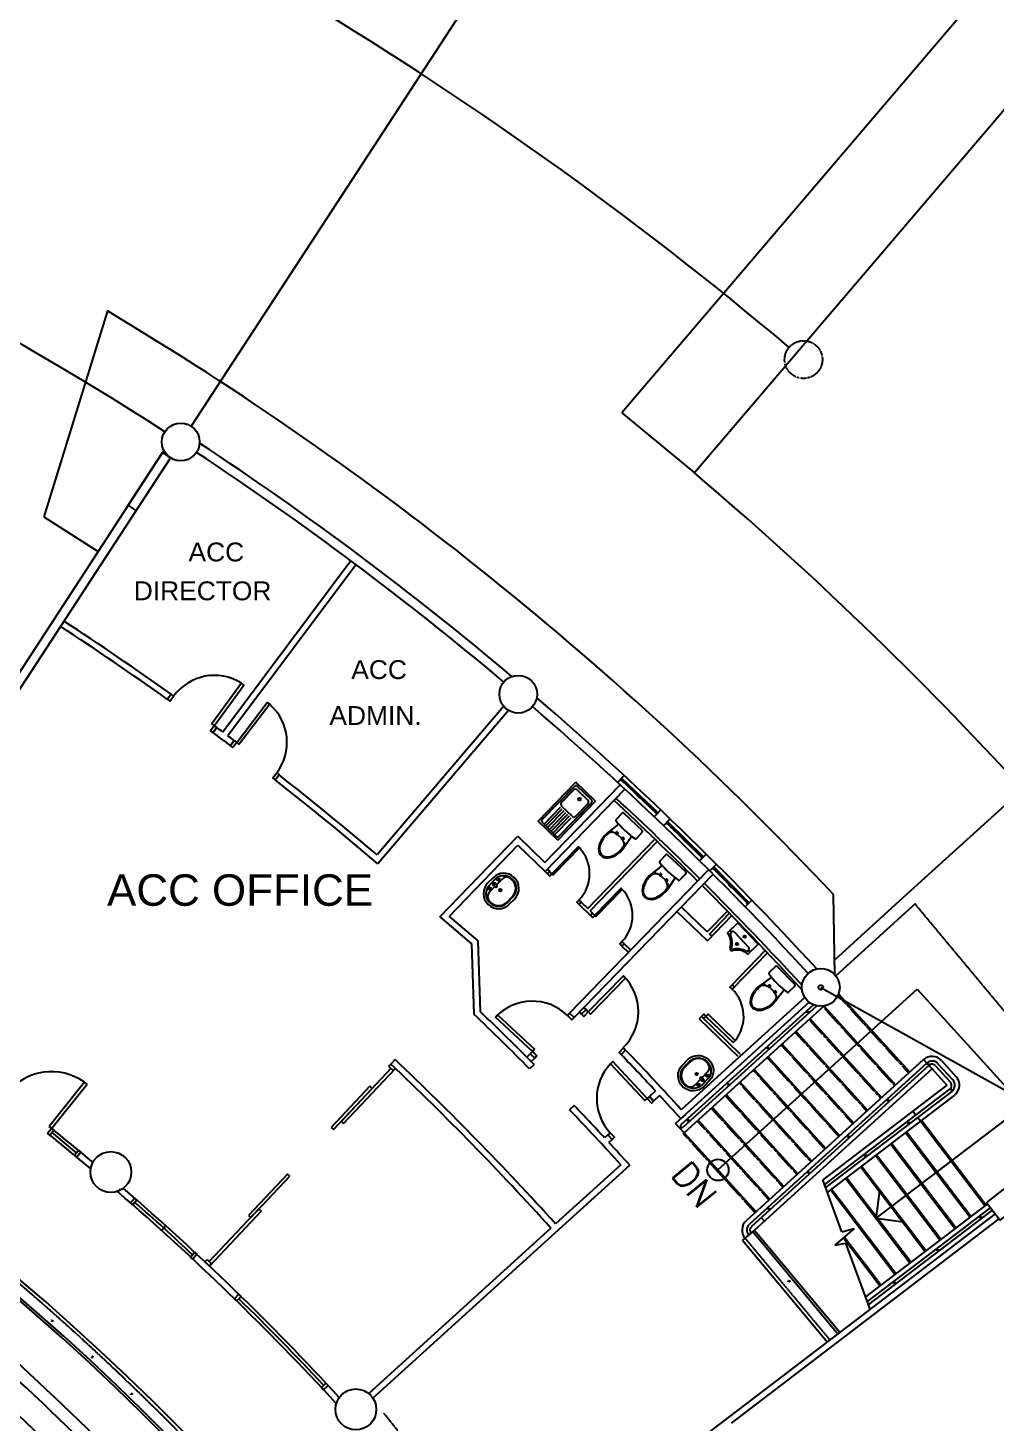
# Model space of a CAD drawing. Header units: millimetres. Extents: x -616979 to 2364082, y 43054 to 1637649.
# Drawn here: x -29481 to -14090, y 118883 to 141069 of the extents above; entities that cross this region are included whole.
import ezdxf

# ---------------------------------------------------------------- set-up
doc = ezdxf.new("R2010")
doc.units = ezdxf.units.MM
doc.linetypes.add('GROUND floor$0$HIDDEN', pattern=[0.375, 0.25, -0.125])
doc.linetypes.add('HIDDEN', pattern=[0.375, 0.25, -0.125])
for name, color, linetype in [('a-broken line', 8, 'HIDDEN'), ('a-column', 7, 'Continuous'), ('a-construcion', 8, 'Continuous'), ('a-doors', 254, 'Continuous'), ('a-fixtures', 7, 'Continuous'), ('a-labels', 7, 'Continuous'), ('a-railing', 254, 'Continuous'), ('a-stairs', 8, 'Continuous'), ('a-wall', 5, 'Continuous'), ('a-windows', 7, 'Continuous')]:
    doc.layers.add(name, color=color, linetype=linetype)
doc.layers.add('road', color=7, linetype='Continuous', lineweight=25)
doc.styles.add('-kitz', font='arial.ttf')
doc.styles.add('100scale@80cl', font='romans.shx', dxfattribs={"height": 0.2})

msp = doc.modelspace()

# ---------------------------------------------------------------- hatches: boundary and pattern name
at = {"layer": 'a-windows'}
for points in [[(-20040.579, 129134.394), (-20044.215, 129137.826), (-20064.81, 129116.012), (-20042.996, 129095.417), (-20039.563, 129099.053), (-20057.742, 129116.216)], [(-19753.961, 128822.535), (-19750.528, 128826.171), (-19768.707, 128843.333), (-19751.544, 128861.511), (-19755.18, 128864.944), (-19772.342, 128846.765), (-19794.156, 128867.36), (-19797.589, 128863.725)], [(-19483.307, 128573.883), (-19501.485, 128591.045), (-19504.918, 128587.41), (-19483.104, 128566.815), (-19462.509, 128588.629), (-19466.145, 128592.061)], [(-19309.727, 128445.563), (-19313.296, 128449.065), (-19334.307, 128427.653), (-19312.894, 128406.641), (-19309.392, 128410.21), (-19327.236, 128427.719)], [(-19029.175, 128128.236), (-19025.673, 128131.805), (-19043.517, 128149.314), (-19026.007, 128167.159), (-19029.576, 128170.66), (-19047.085, 128152.816), (-19068.498, 128173.828), (-19072, 128170.259)], [(-18763.366, 127874.412), (-18781.21, 127891.921), (-18784.711, 127888.353), (-18763.299, 127867.341), (-18742.287, 127888.754), (-18745.856, 127892.256)], [(-18574.256, 127724.875), (-18577.757, 127728.444), (-18599.172, 127707.435), (-18578.163, 127686.02), (-18574.594, 127689.521), (-18592.102, 127707.367)], [(-18299.793, 127402.266), (-18296.224, 127405.767), (-18313.731, 127423.613), (-18295.885, 127441.121), (-18299.387, 127444.69), (-18317.233, 127427.183), (-18338.242, 127448.598), (-18341.811, 127445.096)], [(-18038.863, 127143.429), (-18056.37, 127161.275), (-18059.939, 127157.773), (-18038.93, 127136.358), (-18017.515, 127157.367), (-18021.016, 127160.936)]]:
    msp.add_hatch(color=256, dxfattribs=at).paths.add_polyline_path(points)

# ---------------------------------------------------------------- linework, layer by layer
msp.add_line((-15294.62, 152506.383), (-26888.3, 134735.991))
for radius, start, end in [(59470.304, 49.84955205, 68.69399536), (52478.427, 57.206485, 68.6939954)]:
    msp.add_arc((-55726.948, 90533.109), radius, start, end)
at = {"layer": 'a-broken line', "linetype": 'GROUND floor$0$HIDDEN'}
for p, q in [((-12426.249, 123593.698), (-15378.602, 127139.04)), ((-23823.347, 119039.509), (-21720.36, 116403.529))]:
    msp.add_line(p, q, dxfattribs=at)
at = {"layer": 'a-column'}
msp.add_lwpolyline([(-14243.126, 122388.636), (-13964.783, 122600.827), (-13752.592, 122322.485), (-14030.934, 122110.293)], close=True, dxfattribs=at)
at = {"layer": 'a-column', "linetype": 'HIDDEN', "ltscale": 0.8}
msp.add_circle((-17151.864, 135795.455), 300, dxfattribs=at)
at = {"layer": 'a-column'}
for centre, radius in [((-27052.223, 134484.735), 300), ((-21687.106, 130473.996), 300), ((-16876.598, 125812.503), 300), ((-28163.014, 122875.444), 325), ((-24267.681, 119100.776), 325)]:
    msp.add_circle(centre, radius, dxfattribs=at)
at = {"layer": 'a-construcion'}
for p, q in [((-10220.724, 146471.922), (-20042.403, 134947.586)), ((-10039.911, 144371.566), (-18886.034, 133991.906)), ((-28218.301, 136568.775), (-29230.272, 133296.698)), ((-20042.403, 134947.586), (-18886.034, 133991.906)), ((-29230.272, 133296.698), (-28366.28, 132745.114))]:
    msp.add_line(p, q, dxfattribs=at)
msp.add_lwpolyline([(-16876.598, 125812.503), (-3026.676, 118090.293), (-4587.037, 102309.983), (3728.89, 89221.48)], dxfattribs=at)
at = {"layer": 'a-construcion', "color": 7, "ltscale": 2}
msp.add_lwpolyline([(-20096.787, 100766.278, 0.170786733), (-25548.275, 115494.391, 0.072691029), (-33900.966, 123212.216, 0.071165038)], format="xyb", dxfattribs=at)
at = {"layer": 'a-construcion'}
for radius, start, end in [(53628.427, 43.2668512, 59.1395402), (56972.976, 42.4180887, 49.7113713)]:
    msp.add_arc((-55726.948, 90533.109), radius, start, end, dxfattribs=at)
at = {"layer": 'a-doors'}
for p, q in [((-20870.657, 125402.958), (-20798.842, 125333.368)), ((-20608.417, 125457.771), (-20678.911, 125387.19)), ((-21496.963, 124756.63), (-21425.149, 124687.04)), ((-19979.454, 124814.033), (-20049.497, 124742.991)), ((-28579.726, 124302.672), (-29143.634, 123601.203)), ((-29105.492, 123570.505), (-28540.793, 124271.3)), ((-28540.793, 124271.3), (-28579.726, 124302.672)), ((-19602.059, 124078.682), (-19534.162, 124005.266)), ((-29143.634, 123601.203), (-29105.51, 123570.483)), ((-29168.24, 123492.635), (-29105.492, 123570.505)), ((-29129.324, 123461.241), (-29168.24, 123492.635)), ((-29095.102, 123503.608), (-29129.324, 123461.241)), ((-29105.492, 123570.505), (-29066.579, 123539.108)), ((-29066.579, 123539.108), (-29095.709, 123504.114)), ((-28710.821, 123183.72), (-29095.102, 123503.608)), ((-20262.803, 123467.604), (-20194.906, 123394.188)), ((-28742.741, 123145.235), (-28678.901, 123222.205)), ((-28704.257, 123113.316), (-28742.741, 123145.235)), ((-28641.238, 123190.967), (-28704.257, 123113.316)), ((-28678.901, 123222.205), (-28640.909, 123191.372)), ((-27850.226, 122385.694), (-27786.386, 122462.663)), ((-27812.659, 122352.729), (-27850.226, 122385.694)), ((-27749.61, 122430.444), (-27812.659, 122352.729)), ((-27786.386, 122462.663), (-27749.61, 122430.444)), ((-26896.067, 121524.33), (-26832.105, 121601.427)), ((-26832.105, 121601.427), (-26796.362, 121568.143)), ((-26859.558, 121490.354), (-26896.067, 121524.33)), ((-26796.362, 121568.143), (-26859.558, 121490.354))]:
    msp.add_line(p, q, dxfattribs=at)
at = {"layer": 'a-doors', "color": 1}
for p, q in [((-23710.425, 124522.466), (-24498.336, 123684.208)), ((-24461.903, 123649.964), (-23640.04, 124524.344)), ((-23712.612, 124593.142), (-23746.857, 124556.711)), ((-23746.857, 124556.711), (-23673.992, 124488.222)), ((-23640.04, 124524.344), (-23712.612, 124593.142)), ((-23676.472, 124558.588), (-23676.637, 124558.413)), ((-23673.992, 124488.222), (-23640.178, 124523.738)), ((-24044.702, 124239.833), (-24662.728, 123582.316)), ((-24624.667, 123549.804), (-24008.27, 124205.589)), ((-24008.27, 124205.589), (-24044.702, 124239.833)), ((-24662.728, 123582.316), (-24624.667, 123549.804)), ((-24498.336, 123684.208), (-24461.903, 123649.964)), ((-25356.375, 122844.346), (-25974.4, 122186.829)), ((-25936.34, 122154.316), (-25319.942, 122810.101)), ((-25319.942, 122810.101), (-25356.375, 122844.346)), ((-26597.627, 121450.773), (-25810.008, 122288.72)), ((-25773.576, 122254.476), (-26595.439, 121380.096)), ((-25810.008, 122288.72), (-25773.576, 122254.476)), ((-25974.4, 122186.829), (-25936.34, 122154.316)), ((-26668.304, 121448.585), (-26634.06, 121485.017)), ((-26595.439, 121380.096), (-26668.304, 121448.585)), ((-26634.06, 121485.017), (-26561.195, 121416.528)), ((-26561.195, 121416.528), (-26595.439, 121380.096))]:
    msp.add_line(p, q, dxfattribs=at)
at = {"layer": 'a-doors'}
for points in [[(-27164.835, 130444.232), (-27205.242, 130473.681), (-27264.141, 130392.867), (-27223.734, 130363.417)], [(-26518.323, 129973.04), (-26047.131, 130619.553), (-26087.538, 130649.003), (-26558.73, 130002.49)], [(-26162.621, 129707.684), (-25677.209, 130343.589), (-25637.465, 130313.251), (-26122.877, 129677.345)], [(-26477.915, 129943.591), (-26518.323, 129973.04), (-26577.221, 129892.226), (-26536.814, 129862.777)], [(-26202.365, 129738.022), (-26162.621, 129707.684), (-26223.297, 129628.195), (-26263.041, 129658.534)], [(-25526.715, 129222.272), (-25486.971, 129191.934), (-25547.647, 129112.446), (-25587.392, 129142.784)], [(-21151.494, 127618.942), (-20733.006, 128048.904), (-20715.091, 128031.467), (-21133.579, 127601.505)], [(-21187.312, 127653.816), (-21151.409, 127618.859), (-21186.355, 127583.112), (-21222.186, 127617.986)], [(-20469.259, 126957.84), (-20050.771, 127387.803), (-20032.856, 127370.366), (-20451.344, 126940.403)], [(-20721.519, 127200.454), (-20685.689, 127165.58), (-20720.563, 127129.75), (-20756.393, 127164.624)], [(-20505.076, 126992.715), (-20469.173, 126957.757), (-20504.12, 126922.01), (-20539.951, 126956.884)], [(-20039.284, 126539.352), (-20003.454, 126504.478), (-20038.328, 126468.648), (-20074.158, 126503.522)], [(-20573.04, 125422.437), (-20014.875, 125995.544), (-19979.056, 125960.659), (-20537.221, 125387.552)], [(-18285.003, 125781.599), (-18250.208, 125817.507), (-18286.115, 125852.301), (-18320.91, 125816.394)], [(-21462.169, 124792.537), (-22048.625, 125336.658), (-22014.618, 125373.312), (-21428.161, 124829.19)], [(-20905.451, 125367.051), (-20870.657, 125402.958), (-20798.842, 125333.368), (-20833.637, 125297.461)], [(-20608.417, 125457.771), (-20573.04, 125422.437), (-20643.966, 125351.424), (-20678.911, 125387.19)], [(-18737.336, 125314.807), (-18702.541, 125350.714), (-18738.448, 125385.509), (-18773.243, 125349.602)], [(-18702.541, 125350.714), (-18271.655, 124933.176), (-18236.861, 124969.083), (-18667.746, 125386.621)], [(-21496.963, 124756.63), (-21462.169, 124792.537), (-21390.354, 124722.947), (-21425.149, 124687.04)], [(-20014.832, 124849.367), (-19979.454, 124814.033), (-20049.497, 124742.991), (-20084.458, 124778.773)], [(-19638.767, 124044.734), (-20181.948, 124632.062), (-20218.656, 124598.113), (-19675.475, 124010.785)], [(-19602.059, 124078.682), (-19638.767, 124044.734), (-19570.87, 123971.318), (-19534.162, 124005.266)], [(-20226.095, 123501.552), (-20262.803, 123467.604), (-20194.906, 123394.188), (-20158.198, 123428.136)]]:
    msp.add_lwpolyline(points, close=True, dxfattribs=at)
for centre, radius, start, end in [((-26516.664, 129970.417), 802.886, 57.6914634, 143.8331486), ((-26165.608, 129708.526), 802.886, 322.7256507, 48.8673359), ((-21152.397, 127619.325), 600.914, 315.8086261, 43.3031862), ((-20470.162, 126958.223), 600.914, 315.8086261, 43.3031862), ((-20577.02, 125425.172), 799.929, 314.5135145, 45.4157979), ((-21462.169, 124792.537), 799.929, 45.9013091, 136.8035924), ((-18706.401, 125348.947), 603.958, 321.0267579, 45.7549661), ((-29105.51, 123570.483), 901.416, 54.3179451, 141.7470277), ((-19635.873, 124045.854), 802.886, 136.5404742, 222.6821594)]:
    msp.add_arc(centre, radius, start, end, dxfattribs=at)
at = {"layer": 'a-fixtures'}
for p, q in [((-21369.267, 128457.306), (-20769.852, 129073.992)), ((-21309.42, 128475.835), (-20786.674, 129013.643)), ((-20998.655, 128752.512), (-20805.469, 128951.265)), ((-20457.923, 128770.8), (-20769.852, 129073.992)), ((-20518.273, 128787.622), (-20751.323, 129014.145)), ((-20580.393, 128788.275), (-20748.906, 128952.069)), ((-21057.338, 128154.113), (-20457.923, 128770.8)), ((-21040.515, 128214.463), (-20517.77, 128752.271)), ((-20829.338, 128532.156), (-20997.852, 128695.95)), ((-20772.776, 128532.96), (-20579.589, 128731.712)), ((-21057.338, 128154.113), (-21369.267, 128457.306)), ((-21276.457, 128408.932), (-21014.826, 128678.103)), ((-21247.774, 128381.053), (-20986.143, 128650.223)), ((-21219.091, 128353.173), (-20957.46, 128622.343)), ((-21190.408, 128325.293), (-20928.777, 128594.463)), ((-21161.725, 128297.413), (-20900.094, 128566.584)), ((-21133.042, 128269.534), (-20871.41, 128538.704)), ((-21104.359, 128241.654), (-20842.727, 128510.824)), ((-20034.747, 128581.906), (-20128.891, 128481.749)), ((-20006.476, 128582.781), (-19715.021, 128308.821)), ((-19966.401, 128545.111), (-19951.828, 128531.414)), ((-21075.867, 128213.96), (-21308.917, 128440.483)), ((-20090.474, 128409.601), (-20265.163, 128271.777)), ((-20191.387, 128293.907), (-20177.844, 128276.603)), ((-20139.686, 128267.631), (-20122.564, 128285.847)), ((-20124.895, 128246.865), (-20139.468, 128260.563)), ((-20111.321, 128245.82), (-20121.316, 128245.511)), ((-20100.705, 128265.3), (-20117.827, 128247.084)), ((-20115.496, 128286.066), (-20100.923, 128272.368)), ((-20111.321, 128245.82), (-20044.855, 128183.344)), ((-19714.146, 128280.551), (-19808.291, 128180.394)), ((-20044.855, 128183.344), (-20044.545, 128173.349)), ((-20026.069, 128195.144), (-20043.191, 128176.928)), ((-20042.972, 128169.861), (-20028.4, 128156.163)), ((-20021.332, 128156.381), (-20004.209, 128174.597)), ((-20004.428, 128181.665), (-20019.001, 128195.363)), ((-19991.909, 128106.404), (-20010.018, 128118.851)), ((-19882.676, 128214.277), (-20009.435, 128031.401)), ((-19341.684, 127921.175), (-19435.828, 127821.018)), ((-19313.413, 127922.049), (-19021.958, 127648.09)), ((-19273.338, 127884.38), (-19258.765, 127870.682)), ((-19397.411, 127748.869), (-19572.1, 127611.046)), ((-19498.323, 127633.176), (-19484.781, 127615.871)), ((-19446.623, 127606.899), (-19429.5, 127625.115)), ((-19431.831, 127586.134), (-19446.404, 127599.832)), ((-19418.257, 127585.089), (-19428.252, 127584.779)), ((-19407.641, 127604.568), (-19424.764, 127586.352)), ((-19422.433, 127625.334), (-19407.86, 127611.636)), ((-19418.257, 127585.089), (-19351.791, 127522.613)), ((-19021.083, 127619.819), (-19115.227, 127519.662)), ((-22056.817, 127418.253), (-22146.678, 127325.519)), ((-22048.834, 127412.122), (-22083.462, 127438.715)), ((-22027.957, 127433.666), (-22055.626, 127467.441)), ((-21944.475, 127534.187), (-22034.336, 127441.453)), ((-21782.486, 127518.855), (-21789.668, 127525.814)), ((-19351.791, 127522.613), (-19351.482, 127512.618)), ((-19333.005, 127534.413), (-19350.128, 127516.197)), ((-19349.909, 127509.129), (-19335.336, 127495.431)), ((-19328.269, 127495.65), (-19311.146, 127513.866)), ((-19311.365, 127520.933), (-19325.938, 127534.631)), ((-19298.846, 127445.673), (-19316.955, 127458.12)), ((-19189.613, 127553.546), (-19316.372, 127370.669)), ((-22133.44, 127171.052), (-22126.259, 127164.093)), ((-21864.662, 127168.208), (-21778.371, 127257.258)), ((-18357.37, 126686.222), (-18197.818, 126837.691)), ((-18337.083, 126650.327), (-18293.569, 126691.637)), ((-18321.109, 126720.646), (-18293.569, 126691.637)), ((-18251.157, 126690.535), (-18023.952, 126451.206)), ((-18197.818, 126837.691), (-17874.224, 126496.829)), ((-18357.738, 126672.084), (-18337.083, 126650.327)), ((-18101.981, 126606.021), (-18091.029, 126616.418)), ((-18101.283, 126632.882), (-18090.886, 126621.93)), ((-18100.604, 126604.57), (-18089.652, 126614.967)), ((-18099.832, 126634.259), (-18089.435, 126623.307)), ((-18084.14, 126614.824), (-18073.743, 126603.872)), ((-18083.923, 126623.164), (-18072.971, 126633.561)), ((-18082.689, 126616.201), (-18072.292, 126605.249)), ((-18082.546, 126621.713), (-18071.594, 126632.11)), ((-18033.776, 126345.36), (-17874.224, 126496.829)), ((-18068.569, 126367.484), (-18025.054, 126408.794)), ((-18068.569, 126367.484), (-18047.914, 126345.727)), ((-18025.054, 126408.794), (-17997.514, 126379.785)), ((-17598.768, 126144.799), (-17696.654, 126048.295)), ((-17289.66, 125859.751), (-17570.484, 126144.597)), ((-17661.008, 125974.738), (-17840.813, 125843.658)), ((-17766.248, 125862.966), (-17753.374, 125845.159)), ((-17688.069, 125811.868), (-17698.069, 125811.939)), ((-17687.281, 125849.661), (-17697.276, 125849.99)), ((-17624.028, 125746.91), (-17688.069, 125811.868)), ((-17289.861, 125831.467), (-17387.747, 125734.964)), ((-17624.028, 125746.91), (-17624.099, 125736.91)), ((-17460.79, 125771.652), (-17594.413, 125593.729)), ((-17574.047, 125668.012), (-17591.669, 125681.138)), ((-19044.519, 124535.81), (-18958.227, 124624.86)), ((-18676.211, 124467.549), (-18766.072, 124374.815)), ((-18696.63, 124628.975), (-18689.449, 124622.016)), ((-19033.222, 124267.254), (-19040.403, 124274.213)), ((-18788.553, 124351.615), (-18878.414, 124258.882)), ((-18794.932, 124359.402), (-18767.263, 124325.628)), ((-18774.056, 124380.946), (-18739.428, 124354.353))]:
    msp.add_line(p, q, dxfattribs=at)
for points in [[(-22087.172, 127556.494), (-22173.463, 127467.444, 0.414213562), (-22168.235, 127135.145), (-22161.054, 127128.186, 0.414213562), (-21828.755, 127133.414), (-21742.464, 127222.463, 0.414213562), (-21747.691, 127554.762), (-21754.873, 127561.721, 0.414213562)], [(-22058.446, 127528.658), (-22144.737, 127439.608, 0.414213562), (-22140.399, 127163.871), (-22133.218, 127156.912, 0.414213562), (-21857.48, 127161.25), (-21771.189, 127250.299, 0.414213562), (-21775.527, 127526.037), (-21782.709, 127532.996, 0.414213562)], [(-17690.711, 125852.243), (-17676.67, 125838.001, -0.414213562), (-17676.72, 125830.93), (-17694.523, 125813.379, -0.414213562), (-17701.594, 125813.429), (-17715.635, 125827.671, -0.414213562), (-17715.585, 125834.742), (-17697.782, 125852.294, -0.414213562)], [(-17583.694, 125743.694), (-17597.735, 125757.936, 0.414213562), (-17604.806, 125757.986), (-17622.609, 125740.435, 0.414213562), (-17622.659, 125733.364), (-17608.618, 125719.122, 0.414213562), (-17601.547, 125719.071), (-17583.744, 125736.623, 0.414213562)], [(-18649.426, 124325.624), (-18735.717, 124236.575, -0.414213562), (-19068.016, 124231.347), (-19075.198, 124238.306, -0.414213562), (-19080.426, 124570.605), (-18994.134, 124659.655, -0.414213562), (-18661.835, 124664.882), (-18654.654, 124657.923, -0.414213562)], [(-18678.152, 124353.46), (-18764.443, 124264.41, -0.414213562), (-19040.181, 124260.073), (-19047.362, 124267.032, -0.414213562), (-19051.7, 124542.769), (-18965.409, 124631.819, -0.414213562), (-18689.671, 124636.157), (-18682.49, 124629.198, -0.414213562)]]:
    msp.add_lwpolyline(points, format="xyb", close=True, dxfattribs=at)
for centre, radius in [((-20713.43, 128805.494), 20), ((-22141.831, 127383.878), 20), ((-22141.831, 127383.878), 15), ((-22069.544, 127453.078), 6.243), ((-22002.652, 127527.506), 20), ((-22002.652, 127527.506), 15), ((-21972.326, 127358.872), 20), ((-21972.326, 127358.872), 15), ((-18209.193, 126502.861), 20), ((-18086.788, 126619.065), 20), ((-18850.563, 124434.197), 20), ((-18850.563, 124434.197), 15), ((-18820.237, 124265.562), 20), ((-18820.237, 124265.562), 15), ((-18753.345, 124339.991), 6.243), ((-18681.058, 124409.19), 20), ((-18681.058, 124409.19), 15)]:
    msp.add_circle(centre, radius, dxfattribs=at)
for centre, radius, start, end in [((-20776.786, 128923.386), 40, 45.8137166, 135.8137166), ((-20768.748, 128996.218), 25, 45.8137166, 135.8137166), ((-20969.972, 128724.633), 40, 135.8137166, 225.8137166), ((-20608.272, 128759.592), 40, 315.8137166, 45.8137166), ((-20535.697, 128769.695), 25, 315.8137166, 45.8137166), ((-21291.493, 128458.41), 25, 135.8137166, 225.8137166), ((-20801.459, 128560.839), 40, 225.8137166, 315.8137166), ((-20114.319, 128468.051), 20, 136.772371, 219.595373), ((-20020.174, 128568.208), 20, 46.772371, 136.772371), ((-20136.043, 128264.206), 5, 136.7723714, 226.7723698), ((-18880.773, 129488.361), 1620.833, 219.595373, 233.9493691), ((-20121.47, 128250.508), 5, 226.7723698, 316.7723709), ((-20118.921, 128282.422), 5, 46.7723701, 136.7723701), ((-20104.348, 128268.724), 5, 316.7723714, 46.7723701), ((-19728.719, 128294.249), 20, 316.772371, 46.772371), ((-21058.442, 128231.887), 25, 225.8137166, 315.8137166), ((-20039.548, 128173.504), 5, 136.7723709, 226.7723724), ((-20024.975, 128159.806), 5, 226.7723698, 316.7723709), ((-20022.425, 128191.72), 5, 46.7723724, 136.7723727), ((-20007.853, 128178.022), 5, 316.7723696, 46.7723724), ((-19822.863, 128194.092), 20, 233.9493691, 316.772371), ((-19421.255, 127807.32), 20, 136.772371, 219.595373), ((-18187.71, 128827.63), 1620.833, 219.595373, 233.9493691), ((-19327.111, 127907.477), 20, 46.772371, 136.772371), ((-19442.98, 127603.475), 5, 136.7723714, 226.7723698), ((-19428.407, 127589.777), 5, 226.7723698, 316.7723709), ((-19425.857, 127621.691), 5, 46.7723701, 136.7723701), ((-19411.285, 127607.993), 5, 316.7723714, 46.7723701), ((-19035.656, 127633.517), 20, 316.772371, 46.772371), ((-22069.544, 127453.078), 20, 45.9013091, 225.9013091), ((-22038.395, 127422.894), 15, 225.9013091, 45.9013091), ((-21872.661, 127464.597), 100, 57.4382681, 135.9013091), ((-21918.408, 127392.958), 185, 45.9013091, 57.4382681), ((-21911.227, 127385.999), 185, 315.9013091, 45.9013091), ((-19346.484, 127512.772), 5, 136.7723709, 226.7723724), ((-19331.912, 127499.074), 5, 226.7723698, 316.7723709), ((-19329.362, 127530.988), 5, 46.7723724, 136.7723727), ((-19314.789, 127517.29), 5, 316.7723696, 46.7723724), ((-19129.8, 127533.36), 20, 233.9493691, 316.772371), ((-22074.864, 127255.93), 100, 135.9013091, 214.36435), ((-22004.7, 127303.908), 185, 214.36435, 225.9013091), ((-21997.518, 127296.949), 185, 225.9013091, 315.9013091), ((-18350.485, 126678.969), 10, 133.5113526, 223.5113526), ((-18272.914, 126669.88), 30, 43.5113526, 133.5113526), ((-18592.077, 126521.296), 285.781, 343.7148994, 26.8401555), ((-18286.861, 126656.639), 30, 133.5113526, 223.5113526), ((-18592.077, 126521.296), 305.781, 343.4039801, 22.0283829), ((-18086.788, 126619.065), 5, 145.0483116, 211.9743936), ((-18086.788, 126619.065), 5, 235.0483116, 301.9743936), ((-18086.788, 126619.065), 5, 55.0483116, 121.9743936), ((-18086.788, 126619.065), 5, 325.0483116, 31.9743936), ((-18288.041, 126428.007), 32.5, 156.1312177, 290.8914877), ((-18288.041, 126428.007), 12.5, 151.5699306, 295.4527746), ((-18210.67, 126119.536), 305.781, 64.9943224, 103.6187251), ((-18210.67, 126119.536), 285.781, 60.1825498, 103.3078058), ((-18059.657, 126417.311), 30, 223.5113526, 313.5113526), ((-18040.661, 126352.612), 10, 223.5113526, 313.5113526), ((-18045.709, 126430.551), 30, 313.5113526, 43.5113526), ((-17682.612, 126034.053), 20, 134.5926041, 217.415606), ((-16411.152, 127006.707), 1620.833, 217.415606, 231.7696022), ((-17584.727, 126130.556), 20, 44.5926041, 134.5926041), ((-17303.902, 125845.71), 20, 314.5926041, 44.5926041), ((-17401.788, 125749.206), 20, 231.7696022, 314.5926041), ((-18911.662, 124407.069), 185, 135.9013091, 225.9013091), ((-18825.371, 124496.119), 185, 45.9013091, 135.9013091), ((-18818.19, 124489.16), 185, 34.36435, 45.9013091), ((-18748.025, 124537.138), 100, 315.9013091, 34.36435), ((-18904.481, 124400.11), 185, 225.9013091, 237.4382681), ((-18950.228, 124328.471), 100, 237.4382681, 315.9013091), ((-18784.494, 124370.174), 15, 45.9013091, 225.9013091), ((-18753.345, 124339.991), 20, 225.9013091, 45.9013091)]:
    msp.add_arc(centre, radius, start, end, dxfattribs=at)
for centre, major_axis, ratio, start_param, end_param in [((-20179.227, 128106.984), (188.347, 200.376), 0.654545455, 1.346310276, 4.936875031), ((-20138.818, 128149.973), (117.055, -110.028), 0.585133614, 2.090285064, 3.141592654), ((-20138.818, 128149.973), (117.055, -110.028), 0.585133614, 0, 1.05130759), ((-19486.163, 127446.253), (188.347, 200.376), 0.654545455, 1.346310276, 4.936875031), ((-19445.755, 127489.242), (117.055, -110.028), 0.585133614, 2.090285064, 3.141592654), ((-19445.755, 127489.242), (117.055, -110.028), 0.585133614, 0, 1.05130759)]:
    msp.add_ellipse(centre, major_axis=major_axis, ratio=ratio, start_param=start_param, end_param=end_param, dxfattribs=at)
at = {"layer": 'a-fixtures', "extrusion": (0, 0, -1)}
for centre, major_axis, ratio, start_param, end_param in [((-17761.207, 125675.716), (195.832, 193.067), 0.654545455, 1.346310276, 4.936875031), ((-17719.192, 125717.137), (-112.785, 114.4), 0.585133614, 0, 1.05130759), ((-17719.192, 125717.137), (-112.785, 114.4), 0.585133614, 2.090285064, 3.141592654)]:
    msp.add_ellipse(centre, major_axis=major_axis, ratio=ratio, start_param=start_param, end_param=end_param, dxfattribs=at)
at = {"layer": 'a-fixtures'}
for points, knots in [([(-20255.873, 128260.001), (-20292.841, 128230.835), (-20325.739, 128193.633), (-20389.529, 128087.954), (-20402.604, 128016.048), (-20371.437, 127916.296), (-20329.805, 127887.036), (-20213.889, 127886.411), (-20141.118, 127917.93), (-20059.654, 127991.591), (-20039.018, 128015.053), (-20021.763, 128039.946)], [1.346310276, 1.346310276, 1.346310276, 1.346310276, 1.88761168, 1.88761168, 2.78797365, 2.78797365, 3.688335619, 3.688335619, 4.588697589, 4.588697589, 4.936875031, 4.936875031, 4.936875031, 4.936875031]), ([(-20191.365, 128293.879), (-20201.111, 128294.881), (-20210.579, 128294.799), (-20231.239, 128291.869), (-20242.173, 128288.139), (-20251.661, 128282.43)], [2.4902216744, 2.4902216744, 2.4902216744, 2.4902216744, 2.7032311322, 2.7032311322, 2.9788889941, 2.9788889941, 2.9788889941, 2.9788889941]), ([(-19999.718, 128045.42), (-19992.577, 128059.146), (-19989.491, 128075.47), (-19990.623, 128097.105), (-19991.136, 128101.73), (-19991.909, 128106.404)], [0.1618608986, 0.1618608986, 0.1618608986, 0.1618608986, 0.5482186369, 0.5482186369, 0.6512561812, 0.6512561812, 0.6512561812, 0.6512561812]), ([(-19562.809, 127599.27), (-19599.777, 127570.103), (-19632.676, 127532.902), (-19696.465, 127427.222), (-19709.541, 127355.316), (-19678.374, 127255.565), (-19636.742, 127226.305), (-19520.826, 127225.679), (-19448.055, 127257.199), (-19366.59, 127330.859), (-19345.954, 127354.321), (-19328.7, 127379.214)], [1.346310276, 1.346310276, 1.346310276, 1.346310276, 1.88761168, 1.88761168, 2.78797365, 2.78797365, 3.688335619, 3.688335619, 4.588697589, 4.588697589, 4.936875031, 4.936875031, 4.936875031, 4.936875031]), ([(-19498.301, 127633.148), (-19508.048, 127634.149), (-19517.515, 127634.067), (-19538.175, 127631.137), (-19549.109, 127627.407), (-19558.598, 127621.699)], [2.4902216744, 2.4902216744, 2.4902216744, 2.4902216744, 2.7032311322, 2.7032311322, 2.9788889941, 2.9788889941, 2.9788889941, 2.9788889941]), ([(-19306.654, 127384.689), (-19299.513, 127398.415), (-19296.427, 127414.738), (-19297.559, 127436.373), (-19298.073, 127440.998), (-19298.846, 127445.673)], [0.1618608986, 0.1618608986, 0.1618608986, 0.1618608986, 0.5482186369, 0.5482186369, 0.6512561812, 0.6512561812, 0.6512561812, 0.6512561812]), ([(-17606.407, 125602.736), (-17634.685, 125565.084), (-17671.092, 125531.309), (-17775.222, 125465.02), (-17846.796, 125450.235), (-17947.262, 125479.017), (-17977.505, 125519.94), (-17980.892, 125635.808), (-17951.115, 125709.31), (-17879.416, 125792.506), (-17856.452, 125813.695), (-17831.977, 125831.537)], [1.346310276, 1.346310276, 1.346310276, 1.346310276, 1.88761168, 1.88761168, 2.78797365, 2.78797365, 3.688335619, 3.688335619, 4.588697589, 4.588697589, 4.936875031, 4.936875031, 4.936875031, 4.936875031]), ([(-17827.029, 125853.707), (-17813.477, 125861.173), (-17797.232, 125864.647), (-17775.576, 125864.031), (-17770.94, 125863.628), (-17766.248, 125862.966)], [0.1618608986, 0.1618608986, 0.1618608986, 0.1618608986, 0.5482186369, 0.5482186369, 0.6512561812, 0.6512561812, 0.6512561812, 0.6512561812]), ([(-17574.076, 125668.033), (-17572.842, 125658.313), (-17572.699, 125648.846), (-17575.136, 125628.123), (-17578.604, 125617.103), (-17584.085, 125607.481)], [2.4902216744, 2.4902216744, 2.4902216744, 2.4902216744, 2.7032311322, 2.7032311322, 2.9788889941, 2.9788889941, 2.9788889941, 2.9788889941])]:
    msp.add_open_spline(points, degree=3, knots=knots, dxfattribs=at)
at = {"layer": 'a-labels'}
for p, q in [((-18511.973, 122909.122), (-15345.094, 125784.915)), ((-15345.094, 125784.915), (-13656.48, 123925.381)), ((-16001.106, 122137.981), (-13656.48, 123925.381)), ((-16543.691, 121926.584), (-16844.781, 122752.257)), ((-15942.164, 122575.053), (-16001.106, 122137.981)), ((-15564.033, 122079.039), (-16001.106, 122137.981)), ((-16344.359, 121976.141), (-16655.118, 121711.418)), ((-16543.691, 121926.584), (-16344.359, 121976.141)), ((-16655.118, 121711.418), (-16477.83, 121745.972)), ((-16094.219, 120694.004), (-16477.83, 121745.972))]:
    msp.add_line(p, q, dxfattribs=at)
msp.add_circle((-18511.93, 122909.075), 169.578, dxfattribs=at)
at = {"layer": 'a-railing', "color": 7}
msp.add_line((-16994.461, 125536.625), (-19099.736, 123624.859), dxfattribs=at)
at = {"layer": 'a-railing'}
for p, q in [((-16939.344, 125519.138), (-19066.122, 123587.843)), ((-15191.396, 124607.472), (-18012.458, 122045.709)), ((-15157.782, 124570.456), (-17978.845, 122008.694)), ((-15051.839, 124565.353), (-14821.054, 124311.207)), ((-15014.824, 124598.966), (-14779.696, 124340.039)), ((-14831.902, 124192.445), (-16817.871, 122678.463)), ((-14796.452, 124156.597), (-16799.931, 122629.267)), ((-14182.473, 122309.094), (-16139.071, 120817)), ((-14152.153, 122269.336), (-16121.13, 120767.801)), ((-17928.425, 121953.17), (-18120.522, 121793.174)), ((-17957.239, 121929.171), (-16604.418, 120304.927)), ((-18120.522, 121793.174), (-16773.547, 120175.95))]:
    msp.add_line(p, q, dxfattribs=at)
msp.add_circle((-16876.598, 125812.333), 37.5, dxfattribs=at)
at = {"layer": 'a-railing', "linetype": 'HIDDEN', "ltscale": 0.058}
for centre in [(-17084.801, 125420.82), (-17717.71, 124846.085), (-15174.589, 124588.964), (-18350.62, 124271.35), (-15807.498, 124014.229), (-14804.759, 124181.7), (-18983.529, 123696.615), (-15487.167, 123661.474), (-16440.407, 123439.494), (-16169.575, 123141.248), (-17073.317, 122864.759), (-17706.226, 122290.024), (-14340.094, 122157.307), (-15022.502, 121637.081), (-17382.391, 121141.329), (-15704.91, 121116.855), (-29095.885, 120513.043), (-28459.158, 119935.11), (-27834.971, 119343.656)]:
    msp.add_circle(centre, 12.5, dxfattribs=at)
at = {"layer": 'a-railing'}
for centre, radius, start, end in [((-15107.362, 124514.933), 125, 42.2420969, 132.2420969), ((-15107.362, 124514.933), 75, 42.2420969, 132.2420969), ((-14872.234, 124256.006), 75.278, 302.3972365, 47.1645081), ((-14872.234, 124256.006), 125, 307.3196858, 42.2420969), ((-55726.948, 90533.109), 40037.5, 3.403149, 56.3000523), ((-55653.983, 90571.981), 40177.195, 3.3149672, 56.3558626), ((-19082.929, 123606.351), 25, 132.2420969, 312.2420969), ((-17928.425, 121953.17), 125, 134.7130908, 219.7906796), ((-17928.425, 121953.17), 75, 134.7130908, 219.7906796)]:
    msp.add_arc(centre, radius, start, end, dxfattribs=at)
at = {"layer": 'a-railing', "linetype": 'HIDDEN', "ltscale": 1.5}
msp.add_arc((-55726.948, 90533.109), 40200, 3.3736451, 56.3000523, dxfattribs=at)
at = {"layer": 'a-stairs', "linetype": 'HIDDEN'}
for p, q in [((-16604.057, 125687.119), (-15478.715, 124447.87)), ((-16843.658, 125504.72), (-15700.808, 124246.191)), ((-17065.751, 125303.04), (-15922.901, 124044.512)), ((-17287.845, 125101.361), (-16144.995, 123842.832)), ((-17732.031, 124698.002), (-16589.181, 123439.473)), ((-17509.938, 124899.681), (-16367.088, 123641.153)), ((-17954.124, 124496.322), (-16811.274, 123237.794)), ((-18176.218, 124294.643), (-17033.368, 123036.115)), ((-18398.311, 124092.964), (-17255.461, 122834.435)), ((-18620.404, 123891.284), (-17477.554, 122632.756)), ((-18842.497, 123689.605), (-17699.647, 122431.076)), ((-14247.85, 122353.558), (-15273.336, 123698.742)), ((-19064.591, 123487.925), (-17921.741, 122229.397)), ((-14486.4, 122171.64), (-15511.916, 123516.863)), ((-14963.5, 121807.806), (-15989.075, 123153.106)), ((-14724.95, 121989.723), (-15750.495, 123334.985)), ((-15202.05, 121625.888), (-16227.654, 122971.228)), ((-15440.6, 121443.971), (-16466.234, 122789.349)), ((-15679.149, 121262.054), (-16704.813, 122607.471)), ((-15917.729, 121080.175), (-16499.809, 121843.72))]:
    msp.add_line(p, q, dxfattribs=at)
at = {"layer": 'a-stairs', "linetype": 'HIDDEN', "ltscale": 1.5}
msp.add_line((-18082.102, 121825.173), (-16733.752, 120206.298), dxfattribs=at)
at = {"layer": 'a-wall', "color": 7}
for p, q in [((-27319.812, 134349.103), (-32475.535, 126446.59)), ((-27216.146, 134233.48), (-32329.862, 126395.353)), ((-24345.667, 132594.974), (-26381.406, 129871.781)), ((-24265.574, 132535.1), (-26301.312, 129811.906)), ((-21917.033, 130281.295), (-23930.569, 127918.698)), ((-21840.923, 130216.43), (-23919.324, 127777.724)), ((-21263.378, 127797.154), (-20066.997, 129034.619)), ((-21261.154, 127655.75), (-19993.679, 128966.582)), ((-22933.109, 126933.193), (-21694.263, 128214.522)), ((-22787.087, 126940.135), (-21692.039, 128073.118)), ((-21694.263, 128214.522), (-21263.378, 127796.984)), ((-21692.039, 128073.118), (-21261.154, 127655.58)), ((-20579.956, 127065.257), (-19513.117, 128169.04)), ((-20544.045, 127030.467), (-19477.196, 128134.259)), ((-20870.657, 125402.958), (-18661.214, 127683.03)), ((-20798.842, 125333.368), (-18590.482, 127612.324)), ((-16654.505, 126014.012), (-16676.367, 127289.882)), ((-15506.703, 127292.871), (-16658.497, 126246.945)), ((-15372.25, 127144.808), (-16638.471, 125994.973)), ((-22933.109, 126933.193), (-22428.898, 126503.476)), ((-18680.392, 126552.43), (-19163.707, 127020.774)), ((-18682.616, 126693.834), (-19094.118, 127092.588)), ((-18682.616, 126693.834), (-18360.517, 127026.229)), ((-18680.392, 126552.43), (-18290.966, 126954.305)), ((-18646.709, 126659.039), (-18325.728, 126990.28)), ((-22428.898, 126503.476), (-22391.659, 125386.224)), ((-22329.571, 126550.215), (-22292.158, 125429.408)), ((-20038.328, 126468.648), (-19933.583, 126367.148)), ((-18646.709, 126659.039), (-18610.802, 126624.244)), ((-18286.115, 125852.301), (-17759.595, 126398.45)), ((-18285.003, 125781.599), (-17724.883, 126362.422)), ((-17061.972, 125576.629), (-19184.237, 123649.433)), ((-17129.199, 125650.66), (-19094.147, 123866.321)), ((-18808.038, 125313.695), (-18193.372, 124718.07)), ((-18773.243, 125349.602), (-18156.281, 124751.752)), ((-19915.294, 122985.571), (-23996.332, 119279.646)), ((-20056.552, 122992.376), (-21093.299, 122050.922)), ((-14106.674, 122209.698), (-22038.503, 116160.914)), ((-21167.331, 121983.695), (-24063.558, 119353.677))]:
    msp.add_line(p, q, dxfattribs=at)
at = {"layer": 'a-wall'}
for p, q in [((-18866.967, 133975.565), (-18867.053, 133975.465)), ((-18828.856, 133943.2), (-18828.998, 133943.033)), ((-27205.217, 130473.716), (-27264.118, 130392.898)), ((-26477.915, 129943.591), (-26536.814, 129862.777)), ((-26202.365, 129738.022), (-26263.041, 129658.534)), ((-25486.969, 129191.937), (-25547.648, 129112.445)), ((-13667.08, 128963.403), (-15506.703, 127292.871)), ((-21222.186, 127617.986), (-21261.154, 127655.58)), ((-21226.359, 127691.487), (-21186.546, 127652.917)), ((-20719.568, 127130.771), (-20540.034, 126956.799)), ((-20684.632, 127166.666), (-20579.956, 127065.257)), ((-22787.087, 126940.135), (-22329.571, 126550.215)), ((-20544.045, 127030.467), (-20505.076, 126992.715)), ((-20003.454, 126504.478), (-19898.788, 126403.055)), ((-16831.299, 125515.943), (-19049.784, 123501.371)), ((-18773.243, 125349.602), (-18808.038, 125313.695)), ((-21549.518, 124702.395), (-21496.963, 124756.63)), ((-21478.879, 124631.593), (-21425.149, 124687.04)), ((-23644.106, 124665.405), (-23712.905, 124592.832)), ((-21433.383, 124585.837), (-21505.457, 124516.498)), ((-15241.815, 124662.995), (-18062.878, 122101.232)), ((-15107.362, 124514.933), (-17928.425, 121953.17)), ((-15241.815, 124662.995), (-15191.396, 124607.472)), ((-15157.782, 124570.456), (-15107.362, 124514.933)), ((-15107.362, 124514.933), (-14872.234, 124256.006)), ((-14959.3, 124649.386), (-14724.172, 124390.458)), ((-14872.234, 124256.006), (-16844.781, 122752.257)), ((-19506.456, 124167.1), (-19602.059, 124078.682)), ((-19438.484, 124093.752), (-19534.162, 124005.266)), ((-14750.982, 124096.953), (-16773.022, 122555.473)), ((-20798.16, 123933.957), (-20870.463, 123864.874)), ((-15369, 123782.993), (-15414.47, 123842.638)), ((-19049.784, 123501.371), (-19184.237, 123649.433)), ((-19026.921, 123792.289), (-19100.952, 123725.063)), ((-15293.218, 123683.585), (-15338.687, 123743.23)), ((-20262.803, 123467.604), (-20314.034, 123420.224)), ((-20194.906, 123394.188), (-20246.06, 123346.878)), ((-14227.952, 122368.732), (-16165.982, 120890.797)), ((-14046.074, 122130.152), (-18303.273, 118883.627)), ((-17822.901, 122150.303), (-17772.482, 122094.78)), ((-17928.425, 121953.17), (-16574.572, 120327.688)), ((-15937.579, 121064.977), (-16518.868, 121827.484))]:
    msp.add_line(p, q, dxfattribs=at)
at = {"layer": 'a-wall', "color": 5}
for p, q in [((-16595.567, 125707.52), (-15463.909, 124461.316)), ((-16827.399, 125516.565), (-15686.002, 124259.636)), ((-17050.945, 125316.485), (-15908.095, 124057.957)), ((-17495.132, 124913.127), (-16352.282, 123654.598)), ((-17273.038, 125114.806), (-16130.188, 123856.278)), ((-17717.225, 124711.447), (-16574.375, 123452.919)), ((-17939.318, 124509.768), (-16796.468, 123251.239)), ((-18161.411, 124308.088), (-17018.561, 123049.56)), ((-18383.505, 124106.409), (-17240.655, 122847.88)), ((-18605.598, 123904.73), (-17462.748, 122646.201)), ((-18827.691, 123703.05), (-17684.841, 122444.522)), ((-14267.729, 122338.398), (-15293.218, 123683.585)), ((-19049.784, 123501.371), (-17906.934, 122242.842)), ((-14506.279, 122156.481), (-15531.797, 123501.707)), ((-14983.379, 121792.646), (-16008.956, 123137.95)), ((-14744.829, 121974.563), (-15770.377, 123319.828)), ((-15221.929, 121610.729), (-16247.536, 122956.071)), ((-15460.479, 121428.811), (-16486.115, 122774.193)), ((-15699.029, 121246.894), (-16724.695, 122592.314))]:
    msp.add_line(p, q, dxfattribs=at)
at = {"layer": 'a-wall', "color": 7}
for centre, radius, start, end in [((-55726.948, 90533.109), 52628.427, 49.8437741, 56.5956926), ((-55726.948, 90533.109), 52478.427, 49.8880607, 56.551406), ((-55726.948, 90533.109), 49078.427, 54.4692379, 56.8789455), ((-55726.948, 90533.109), 48978.427, 54.4703701, 56.8789455), ((-55726.948, 90533.109), 52478.427, 42.5696364, 49.2329817), ((-55726.948, 90533.109), 52628.427, 42.5253498, 49.2772683), ((-55726.948, 90533.109), 49078.427, 49.6188929, 51.9664847), ((-55726.948, 90533.109), 48978.427, 49.5020304, 51.9651012), ((-55726.948, 90533.109), 52228.427, 45.0609903, 47.0905982), ((-55726.948, 90533.109), 52278.427, 45.0617941, 47.0894606), ((-55726.948, 90533.109), 52278.427, 42.4866968, 44.9521833), ((-55726.948, 90533.109), 48228.427, 44.7999821, 46.2751534), ((-55726.948, 90533.109), 48328.427, 44.7981035, 46.225292), ((-55861.554, 90681.032), 46728.427, 42.058175, 46.5288593), ((-55861.554, 90681.032), 46828.427, 42.0585678, 46.5288596), ((-55726.948, 90533.109), 48228.427, 42.3014974, 43.719054), ((-55726.948, 90533.109), 42428.427, 49.9898569, 51.2043326), ((-55749.253, 90505.817), 42363.671, 49.9384611, 51.1378845), ((-55726.948, 90533.109), 48328.427, 42.1828194, 42.7635583)]:
    msp.add_arc(centre, radius, start, end, dxfattribs=at)
at = {"layer": 'a-wall'}
for centre, radius, start, end in [((-55726.948, 90533.109), 48978.427, 53.0179547, 53.4175202), ((-55726.948, 90533.109), 49078.427, 53.2780973, 53.4185332), ((-55726.948, 90533.109), 49078.427, 53.0171929, 53.161354), ((-55726.948, 90533.109), 52228.427, 42.4235838, 44.9512746), ((-55726.948, 90533.109), 49428.427, 44.8410226, 44.8974521), ((-55726.948, 90533.109), 49528.427, 44.8414154, 44.8994792), ((-55726.948, 90533.109), 49428.427, 42.8794784, 43.7970098), ((-55726.948, 90533.109), 49528.427, 42.2999382, 43.800259), ((-15107.362, 124514.933), 200, 42.2420969, 132.2420969), ((-14872.234, 124256.006), 200, 307.3196858, 42.2420969), ((-55726.948, 90533.109), 49428.427, 42.1841386, 42.7635616), ((-55726.948, 90533.109), 40000, 3.409992, 56.3000523), ((-55726.948, 90533.109), 48328.427, 42.8821134, 43.7190053), ((-55726.948, 90533.109), 42328.427, 42.6193682, 49.18325), ((-55726.948, 90533.109), 42378.427, 49.1507488, 49.18325), ((-55726.948, 90533.109), 42428.427, 42.6714326, 49.1311855), ((-17928.425, 121953.17), 200, 132.2420969, 219.7906796)]:
    msp.add_arc(centre, radius, start, end, dxfattribs=at)
at = {"layer": 'a-windows', "linetype": 'ByBlock'}
for p, q in [((-27888.184, 133477.923), (-27341.774, 134315.441)), ((-27216.146, 134233.48), (-27762.556, 133395.962)), ((-27216.146, 134233.48), (-27341.774, 134315.441)), ((-27762.556, 133395.962), (-27888.184, 133477.923))]:
    msp.add_line(p, q, dxfattribs=at)
at = {"layer": 'a-windows', "color": 2}
for p, q in [((-20106.222, 129070.742), (-20004.407, 129180.895)), ((-19523.892, 128524.214), (-19420.412, 128632.804)), ((-19376.521, 128383.231), (-19272.62, 128491.419)), ((-18804.737, 127825.677), (-18699.202, 127932.271)), ((-18642.136, 127663.985), (-18536.135, 127770.117)), ((-18081.382, 127095.338), (-17973.779, 127199.845))]:
    msp.add_line(p, q, dxfattribs=at)
at = {"layer": 'a-windows'}
for p, q in [((-20044.215, 129137.826), (-20064.81, 129116.012)), ((-20040.579, 129134.394), (-20057.742, 129116.216)), ((-20040.579, 129134.394), (-20044.215, 129137.826)), ((-20064.81, 129116.012), (-20042.996, 129095.417)), ((-20057.742, 129116.216), (-20039.563, 129099.053)), ((-20039.563, 129099.053), (-20042.996, 129095.417)), ((-19797.589, 128863.725), (-19794.156, 128867.36)), ((-19797.589, 128863.725), (-19753.961, 128822.535)), ((-19772.342, 128846.765), (-19794.156, 128867.36)), ((-19755.18, 128864.944), (-19772.342, 128846.765)), ((-19751.544, 128861.511), (-19768.707, 128843.333)), ((-19768.707, 128843.333), (-19750.528, 128826.171)), ((-19755.18, 128864.944), (-19751.544, 128861.511)), ((-19750.528, 128826.171), (-19753.961, 128822.535)), ((-19501.485, 128591.045), (-19504.918, 128587.41)), ((-19483.104, 128566.815), (-19504.918, 128587.41)), ((-19483.307, 128573.883), (-19501.485, 128591.045)), ((-19466.145, 128592.061), (-19483.307, 128573.883)), ((-19462.509, 128588.629), (-19483.104, 128566.815)), ((-19466.145, 128592.061), (-19462.509, 128588.629)), ((-19313.296, 128449.065), (-19334.307, 128427.653)), ((-19334.307, 128427.653), (-19312.894, 128406.641)), ((-19309.727, 128445.563), (-19327.236, 128427.719)), ((-19327.236, 128427.719), (-19309.392, 128410.21)), ((-19309.727, 128445.563), (-19313.296, 128449.065)), ((-19309.392, 128410.21), (-19312.894, 128406.641)), ((-19072, 128170.259), (-19068.498, 128173.828)), ((-19072, 128170.259), (-19029.175, 128128.236)), ((-19047.085, 128152.816), (-19068.498, 128173.828)), ((-19029.576, 128170.66), (-19047.085, 128152.816)), ((-19026.007, 128167.159), (-19043.517, 128149.314)), ((-19043.517, 128149.314), (-19025.673, 128131.805)), ((-19029.576, 128170.66), (-19026.007, 128167.159)), ((-19025.673, 128131.805), (-19029.175, 128128.236)), ((-18781.21, 127891.921), (-18784.711, 127888.353)), ((-18763.299, 127867.341), (-18784.711, 127888.353)), ((-18763.366, 127874.412), (-18781.21, 127891.921)), ((-18745.856, 127892.256), (-18763.366, 127874.412)), ((-18742.287, 127888.754), (-18763.299, 127867.341)), ((-18745.856, 127892.256), (-18742.287, 127888.754)), ((-18577.757, 127728.444), (-18599.172, 127707.435)), ((-18599.172, 127707.435), (-18578.163, 127686.02)), ((-18574.256, 127724.875), (-18592.102, 127707.367)), ((-18592.102, 127707.367), (-18574.594, 127689.521)), ((-18574.594, 127689.521), (-18578.163, 127686.02)), ((-18574.256, 127724.875), (-18577.757, 127728.444)), ((-18341.811, 127445.096), (-18338.242, 127448.598)), ((-18341.811, 127445.096), (-18299.793, 127402.266)), ((-18317.233, 127427.183), (-18338.242, 127448.598)), ((-18299.387, 127444.69), (-18317.233, 127427.183)), ((-18295.885, 127441.121), (-18313.731, 127423.613)), ((-18313.731, 127423.613), (-18296.224, 127405.767)), ((-18296.224, 127405.767), (-18299.793, 127402.266)), ((-18299.387, 127444.69), (-18295.885, 127441.121)), ((-18056.37, 127161.275), (-18059.939, 127157.773)), ((-18038.93, 127136.358), (-18059.939, 127157.773)), ((-18038.863, 127143.429), (-18056.37, 127161.275)), ((-18017.515, 127157.367), (-18038.93, 127136.358)), ((-18021.016, 127160.936), (-18038.863, 127143.429)), ((-18021.016, 127160.936), (-18017.515, 127157.367)), ((-27287.052, 122018.72), (-27354.082, 121944.511)), ((-26197.646, 120860.347), (-26128.093, 120931.779)), ((-26128.093, 120931.779), (-26092.293, 120896.874)), ((-26162.136, 120825.313), (-26197.646, 120860.347)), ((-26092.293, 120896.874), (-26162.136, 120825.313)), ((-24743.769, 119519.526), (-24816.779, 119451.221)), ((-24816.779, 119451.221), (-24782.722, 119414.775)), ((-24782.871, 119414.636), (-24709.617, 119483.007)), ((-24709.617, 119483.007), (-24743.769, 119519.526))]:
    msp.add_line(p, q, dxfattribs=at)
for points in [[(-20040.579, 129134.394), (-19466.145, 128592.061)], [(-20057.742, 129116.216), (-19483.307, 128573.883)], [(-19327.236, 128427.719), (-18763.366, 127874.412)], [(-19309.727, 128445.563), (-18745.856, 127892.256)], [(-18592.102, 127707.367), (-18038.863, 127143.429)], [(-18574.256, 127724.875), (-18021.016, 127160.936)]]:
    msp.add_lwpolyline(points, dxfattribs=at)
for centre, radius, start, end in [((-41580.487, 106309.549), 21190.896, 46.0255181, 49.3684289), ((-55726.948, 90533.109), 42378.427, 43.0929706, 45.6962329)]:
    msp.add_arc(centre, radius, start, end, dxfattribs=at)
at = {"layer": 'road', "ltscale": 2}
for points in [[(-20296.761, 100763.039, 0.170802072), (-25703.059, 115367.727, 0.072389441), (-33856.723, 122925.59, 0.069872372)], [(-20696.709, 100756.561, 0.170833469), (-26012.622, 115114.391, 0.069292836), (-33753.749, 122373.166, 0.067247045)]]:
    msp.add_lwpolyline(points, format="xyb", dxfattribs=at)

# ---------------------------------------------------------------- texts
at = {"layer": 'a-labels', "style": '-kitz'}
for s, p in [('ACC', (-26928.536, 132586.147)), ('DIRECTOR', (-27798.348, 131968.684)), ('ACC', (-24341.229, 130715.371)), ('ADMIN.', (-24688.7, 129985.047))]:
    msp.add_text(s, height=300, rotation=359.9665651, dxfattribs=at).set_placement(p)
msp.add_text('ACC OFFICE', height=500, dxfattribs=at).set_placement((-28223.693, 127109.882))
at = {"layer": 'a-labels', "linetype": 'Continuous', "style": '100scale@80cl'}
msp.add_text('DN', height=400, rotation=309.2597049, dxfattribs=at).set_placement((-19274.582, 122832.587))

doc.saveas('drawing.dxf')
